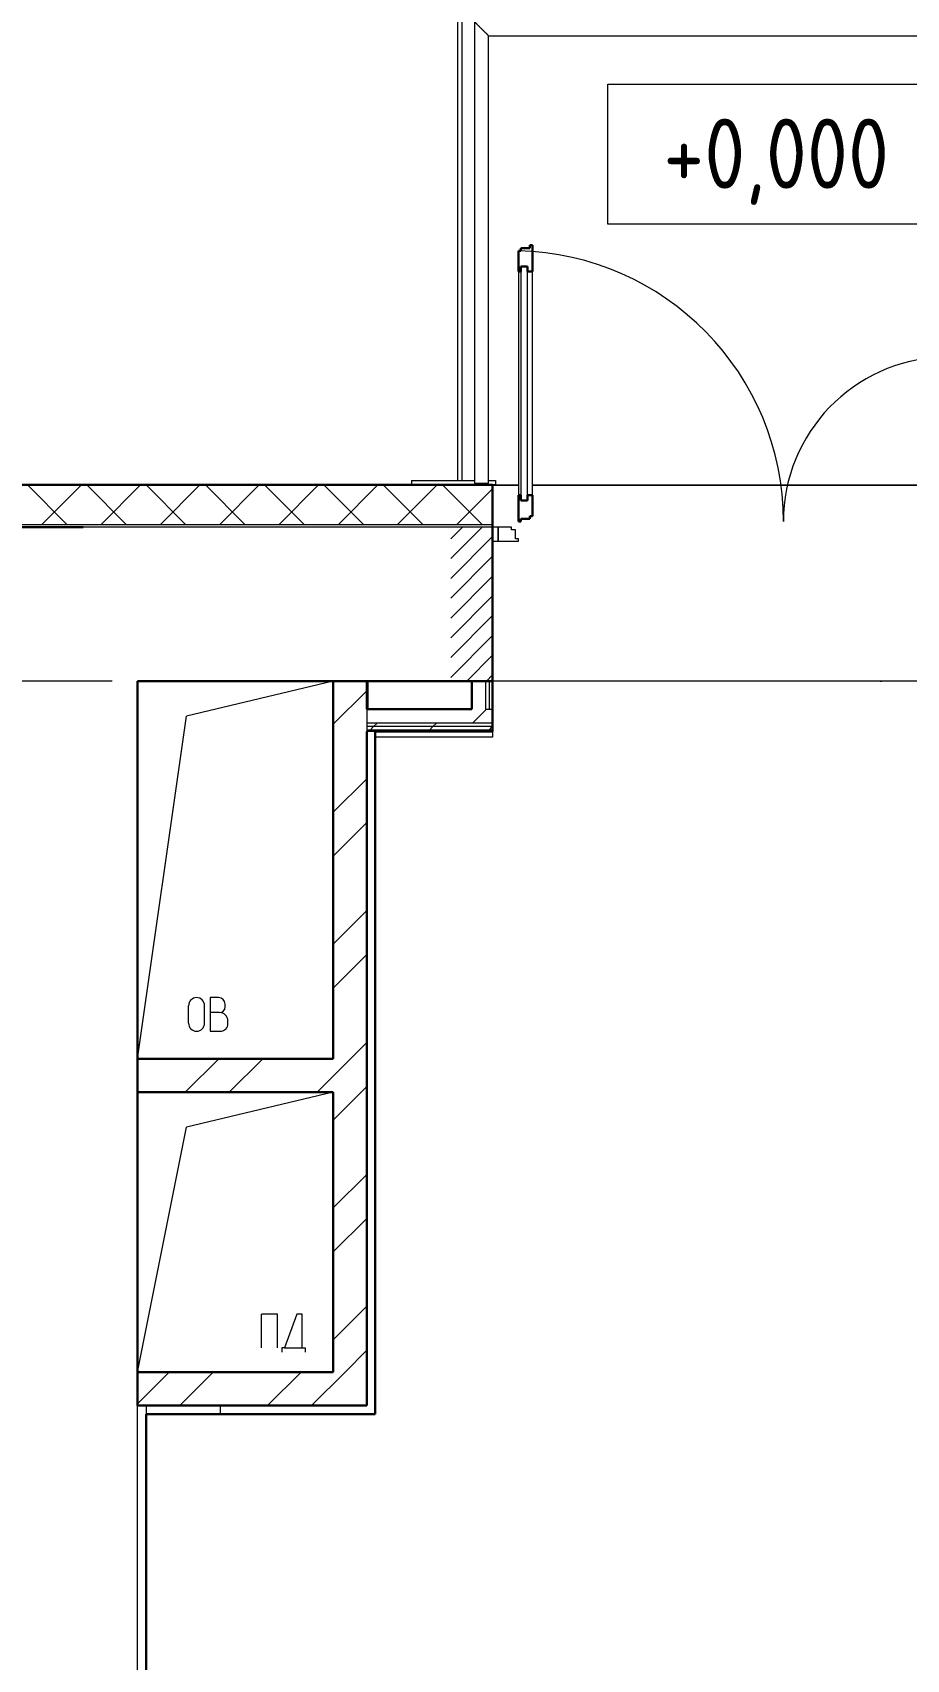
# Model space of a CAD drawing. Header units: millimetres. Extents: x -695119 to 412940, y -249585 to 622758.
# Drawn here: x 16356 to 19483, y 104538 to 110354 of the extents above; entities that cross this region are included whole.
import ezdxf

# ---------------------------------------------------------------- set-up
doc = ezdxf.new("R2010")
doc.units = ezdxf.units.MM
doc.linetypes.add('ADSK_Линия сетки', pattern=[25, 20, -2.5, 0, -2.5])
doc.linetypes.add('ADSK_Штриховая_ш2 п1_5', pattern=[4.5, 3, -1.5])
for name, color, linetype, lineweight in [('Аннотация', 252, 'Continuous', 18), ('Двери', 8, 'Continuous', 9), ('Лестницы', 8, 'Continuous', 9), ('Ограждение', 8, 'Continuous', 9), ('Оси', 252, 'Continuous', 9), ('Отметки', 252, 'Continuous', 9), ('Стены внутренние', 252, 'Continuous', 18), ('Стены наружные', 252, 'Continuous', 18), ('Стены штриховка', 7, 'Continuous', 9)]:
    doc.layers.add(name, color=color, linetype=linetype, lineweight=lineweight)
doc.layers.add('Двери открывание', color=7, linetype='Continuous', lineweight=9, true_color=0xc0c0c0)
doc.styles.add('GOST Common_3', font='', dxfattribs={"height": 3.5})
doc.styles.get('GOST Common_3').set_extended_font_data('GOST type B')

# ---------------------------------------------------------------- blocks, each defined once
blk = doc.blocks.new('1 этаж')
at = {"layer": 'Двери', "lineweight": 18, "true_color": 0x636466}
h = blk.add_hatch(dxfattribs=at)
h.set_pattern_fill('FP_2', color=251, style=0, pattern_type=2)
h.set_pattern_definition([(45, (-26222.8, 27133.27), (-35.3553, 35.3553), [])])
h.paths.add_polyline_path([(-25151.4, 26858.3), (-25097.8, 26858.3), (-25097.8, 27408.3), (-25247.8, 27408.3), (-25247.8, 26858.3)])
h.paths.add_polyline_path([(-26947.8, 26858.3), (-26947.8, 27408.3), (-27097.8, 27408.3), (-27097.8, 26858.3)])
at = {"color": 251, "lineweight": 18, "true_color": 0x636466}
for p, q in [((-27517.8, 26858.3), (-28042.8, 26733.3)), ((-28217.8, 25508.3), (-28042.8, 26733.3)), ((-27928.1, 25726.7), (-27958.1, 25726.7)), ((-27958.1, 25726.7), (-27958.1, 25606.7)), ((-28035.6, 25635.4), (-28035.6, 25698)), ((-27978.2, 25635.4), (-27978.2, 25698)), ((-27924.8, 25673.4), (-27958.1, 25673.4)), ((-27904.8, 25693.4), (-27904.8, 25703.4)), ((-27958.1, 25606.7), (-27921.4, 25606.7)), ((-27894.8, 25633.4), (-27894.8, 25643.4)), ((-27517.8, 25388.3), (-28042.8, 25263.3)), ((-28217.8, 24388.3), (-28042.8, 25263.3)), ((-27717.2, 24594.7), (-27774.6, 24594.7)), ((-27774.6, 24474.7), (-27774.6, 24594.7)), ((-27717.2, 24474.7), (-27717.2, 24594.7)), ((-27648.4, 24594.7), (-27692.1, 24474.7)), ((-27628.7, 24594.7), (-27648.4, 24594.7)), ((-27628.7, 24474.7), (-27628.7, 24594.7)), ((-27702.1, 24474.7), (-27702.1, 24459.7)), ((-27692.1, 24474.7), (-27702.1, 24474.7)), ((-27692.1, 24474.7), (-27628.7, 24474.7)), ((-27628.7, 24474.7), (-27618.7, 24474.7)), ((-27618.7, 24474.7), (-27618.7, 24459.7))]:
    blk.add_line(p, q, dxfattribs=at)
for centre, radius, start, end in [((-28006.9, 25698), 28.7, 0, 180), ((-27928.1, 25703.4), 23.3, 0, 90), ((-27924.8, 25693.4), 20, 270, 0), ((-27924.8, 25643.4), 30, 0, 90), ((-28006.9, 25635.4), 28.7, 180, 0), ((-27921.4, 25633.4), 26.7, 270, 0)]:
    blk.add_arc(centre, radius, start, end, dxfattribs=at)
at = {"layer": 'Аннотация', "color": 251, "lineweight": 20, "true_color": 0x636466}
for p, q in [((-26536, 28492.1), (-26536, 28992.1)), ((-26536, 28992.1), (-25236, 28992.1)), ((-25236, 28492.1), (-26536, 28492.1))]:
    blk.add_line(p, q, dxfattribs=at)
at = {"layer": 'Двери', "color": 251, "lineweight": 30, "true_color": 0x636466}
for p, q in [((-26846.8, 28396.3), (-26855.8, 28396.3)), ((-26855.8, 28396.3), (-26855.8, 28322.3)), ((-26814.8, 28406.3), (-26846.8, 28406.3)), ((-26846.8, 28406.3), (-26846.8, 28396.3)), ((-26805.8, 28416.3), (-26814.8, 28416.3)), ((-26814.8, 28416.3), (-26814.8, 28406.3)), ((-26805.8, 28322.3), (-26805.8, 28416.3)), ((-26846.8, 28322.3), (-26855.8, 28322.3)), ((-26846.8, 28340.3), (-26846.8, 28322.3)), ((-26822.8, 28340.3), (-26846.8, 28340.3)), ((-26822.8, 28322.3), (-26822.8, 28340.3)), ((-26805.8, 28322.3), (-26822.8, 28322.3)), ((-26855.8, 27522.3), (-26855.8, 27428.3)), ((-26846.8, 27522.3), (-26855.8, 27522.3)), ((-26846.8, 27504.3), (-26846.8, 27522.3)), ((-26822.8, 27522.3), (-26822.8, 27504.3)), ((-26805.8, 27522.3), (-26822.8, 27522.3)), ((-26805.8, 27448.3), (-26805.8, 27522.3)), ((-26822.8, 27504.3), (-26846.8, 27504.3)), ((-26855.8, 27428.3), (-26846.8, 27428.3)), ((-26846.8, 27428.3), (-26846.8, 27438.3)), ((-26846.8, 27438.3), (-26814.8, 27438.3)), ((-26814.8, 27438.3), (-26814.8, 27448.3)), ((-26814.8, 27448.3), (-26805.8, 27448.3))]:
    blk.add_line(p, q, dxfattribs=at)
at = {"layer": 'Двери', "color": 251, "true_color": 0x636466}
for p, q in [((-26855.8, 28322.3), (-26855.8, 27522.3)), ((-26846.8, 28340.3), (-26846.8, 27504.3)), ((-26822.8, 28340.3), (-26846.8, 28340.3)), ((-26822.8, 27504.3), (-26822.8, 28340.3)), ((-26805.8, 27522.3), (-26805.8, 28322.3)), ((-26846.8, 27504.3), (-26822.8, 27504.3)), ((-26947.8, 27408.3), (-26947.8, 27358.3)), ((-26927.8, 27408.3), (-26947.8, 27408.3)), ((-26927.8, 27358.3), (-26927.8, 27408.3)), ((-26880.8, 27408.3), (-26927.8, 27408.3)), ((-26927.8, 27408.3), (-26927.8, 27358.3)), ((-26880.8, 27399.3), (-26880.8, 27408.3)), ((-26865.8, 27399.3), (-26880.8, 27399.3)), ((-26865.8, 27367.3), (-26865.8, 27399.3)), ((-26947.8, 27358.3), (-26927.8, 27358.3)), ((-26927.8, 27358.3), (-26855.8, 27358.3)), ((-26855.8, 27367.3), (-26865.8, 27367.3)), ((-26855.8, 27358.3), (-26855.8, 27367.3))]:
    blk.add_line(p, q, dxfattribs=at)
at = {"layer": 'Двери', "color": 251, "linetype": 'ADSK_Штриховая_ш2 п1_5', "true_color": 0x636466}
for p, q in [((-26947.8, 27408.3), (-27097.8, 27408.3)), ((-26947.8, 26858.3), (-26947.8, 27408.3)), ((-27097.8, 26858.3), (-26947.8, 26858.3))]:
    blk.add_line(p, q, dxfattribs=at)
at = {"layer": 'Двери открывание', "color": 251, "true_color": 0x636466}
for centre, radius, start, end in [((-26875.8, 27428.3), 968, 0, 88.81612), ((-25319.8, 27428.3), 588, 91.94921, 180)]:
    blk.add_arc(centre, radius, start, end, dxfattribs=at)
at = {"layer": 'Лестницы', "color": 251, "true_color": 0x636466}
for p, q in [((-27057.8, 29260.3), (-27057.8, 27575.3)), ((-26947.8, 27558.3), (-26855.8, 27558.3)), ((-26805.8, 27558.3), (-25389.8, 27558.3))]:
    blk.add_line(p, q, dxfattribs=at)
at = {"layer": 'Ограждение', "color": 251, "true_color": 0x636466}
for p, q in [((-27012.8, 29215.3), (-27012.8, 27565.3)), ((-26962.8, 29165.3), (-24757.8, 29165.3)), ((-26962.8, 27565.3), (-26962.8, 29165.3)), ((-27012.8, 27565.3), (-26962.8, 27565.3)), ((-27397.8, 26833.3), (-27392.8, 26833.3)), ((-27392.8, 26758.3), (-27392.8, 26858.3)), ((-26947.8, 26658.3), (-27367.8, 26658.3)), ((-26947.8, 26678.3), (-26947.8, 26658.3))]:
    blk.add_line(p, q, dxfattribs=at)
blk.add_open_spline([(-27012.8, 29215.3), (-27012.8, 29215.3), (-27012.4, 29214.8), (-27011, 29213.4), (-27009.5, 29212), (-27008, 29210.5), (-27006.6, 29209.1), (-27005.1, 29207.6), (-27003.1, 29205.5), (-27000.8, 29203.3), (-26998.9, 29201.3), (-26997.4, 29199.8), (-26995.8, 29198.3), (-26994.3, 29196.7), (-26992.7, 29195.1), (-26991.1, 29193.5), (-26989.4, 29191.9), (-26987.8, 29190.3), (-26986.2, 29188.6), (-26984.5, 29187), (-26982.9, 29185.4), (-26981.3, 29183.8), (-26979.8, 29182.2), (-26978.2, 29180.7), (-26976.7, 29179.2), (-26975.3, 29177.8), (-26973.9, 29176.4), (-26972.1, 29174.6), (-26970.5, 29173), (-26969, 29171.5), (-26967.6, 29170.1), (-26966.1, 29168.6), (-26964.6, 29167.1), (-26963.2, 29165.7), (-26962.8, 29165.3), (-26962.8, 29165.3)], degree=3, knots=[0, 0, 0, 0, 0.083333, 0.125, 0.166667, 0.208333, 0.229167, 0.25, 0.291667, 0.333333, 0.354167, 0.375, 0.395833, 0.416667, 0.4375, 0.458333, 0.479167, 0.5, 0.520833, 0.541667, 0.5625, 0.583333, 0.604167, 0.625, 0.645833, 0.666667, 0.6875, 0.708333, 0.75, 0.770833, 0.791667, 0.833333, 0.875, 0.916667, 1, 1, 1, 1], dxfattribs=at)
at = {"layer": 'Оси', "color": 251, "linetype": 'ADSK_Линия сетки', "ltscale": 100, "true_color": 0x636466}
blk.add_line((-807.8, 26858.3), (-72530.1, 26858.3), dxfattribs=at)
at = {"layer": 'Стены внутренние', "color": 251, "lineweight": 30, "true_color": 0x636466}
for p, q in [((-26947.8, 27560.3), (-29317.7, 27560.3)), ((-26947.8, 27418.3), (-26947.8, 27560.3)), ((-28412.8, 27408.3), (-29317.7, 27408.3)), ((-26947.8, 26858.3), (-26947.8, 27408.3)), ((-28217.8, 25508.3), (-28217.8, 26858.3)), ((-27517.8, 26858.3), (-28217.8, 26858.3)), ((-27022.8, 26858.3), (-27397.8, 26858.3)), ((-28217.8, 24388.3), (-28217.8, 25388.3))]:
    blk.add_line(p, q, dxfattribs=at)
at = {"layer": 'Стены внутренние', "color": 251, "linetype": 'Continuous', "lineweight": 9, "true_color": 0x636466}
for p, q in [((-28470.8, 27418.3), (-28610.8, 27558.3)), ((-28560.3, 27418.3), (-28420.3, 27558.3)), ((-28258.7, 27418.3), (-28398.7, 27558.3)), ((-28348.2, 27418.3), (-28208.2, 27558.3)), ((-28202.3, 27558.3), (-28203.4, 27560.3)), ((-28046.6, 27418.3), (-28186.6, 27558.3)), ((-28136.1, 27418.3), (-27996.1, 27558.3)), ((-27834.4, 27418.3), (-27974.4, 27558.3)), ((-27923.9, 27418.3), (-27783.9, 27558.3)), ((-27622.3, 27418.3), (-27762.3, 27558.3)), ((-27711.8, 27418.3), (-27571.8, 27558.3)), ((-27410.2, 27418.3), (-27550.2, 27558.3)), ((-27499.7, 27418.3), (-27359.7, 27558.3)), ((-27198, 27418.3), (-27338, 27558.3)), ((-27287.6, 27418.3), (-27147.6, 27558.3)), ((-26985.9, 27418.3), (-27125.9, 27558.3)), ((-27075.4, 27418.3), (-26949.8, 27543.9)), ((-27029.1, 27558.3), (-27029.5, 27559))]:
    blk.add_line(p, q, dxfattribs=at)
at = {"layer": 'Стены внутренние', "color": 251, "true_color": 0x636466}
for p, q in [((-26937.8, 27560.3), (-26855.8, 27560.3)), ((-26805.8, 27560.3), (-25389.8, 27560.3)), ((-26947.8, 27408.3), (-28412.8, 27408.3)), ((-25252.8, 26858.3), (-26947.8, 26858.3)), ((-28217.8, 19613.3), (-28217.8, 24268.3))]:
    blk.add_line(p, q, dxfattribs=at)
at = {"layer": 'Стены наружные', "color": 251, "true_color": 0x636466}
for p, q in [((-27072.8, 27575.3), (-27072.8, 29275.3)), ((-27057.8, 29275.3), (-27057.8, 27575.3)), ((-27237.8, 27575.3), (-27012.8, 27575.3)), ((-27237.8, 27575.3), (-27237.8, 27560.3)), ((-26962.8, 27575.3), (-26937.8, 27575.3)), ((-26937.8, 27575.3), (-26937.8, 27560.3)), ((-26937.8, 27560.3), (-26947.8, 27560.3)), ((-27392.8, 26843.3), (-27397.8, 26843.3))]:
    blk.add_line(p, q, dxfattribs=at)
at = {"layer": 'Стены наружные', "color": 251, "lineweight": 30, "true_color": 0x636466}
for p, q in [((-26947.8, 27408.3), (-26947.8, 27418.3)), ((-27517.8, 26858.3), (-27517.8, 25508.3)), ((-27397.8, 26858.3), (-27517.8, 26858.3)), ((-27397.8, 26758.3), (-27397.8, 26858.3)), ((-27022.8, 26858.3), (-27022.8, 26758.3)), ((-26947.8, 26858.3), (-27022.8, 26858.3)), ((-26947.8, 26683.3), (-26947.8, 26858.3)), ((-27397.8, 26758.3), (-27022.8, 26758.3)), ((-27397.8, 24268.3), (-27397.8, 26678.3)), ((-27367.8, 26678.3), (-26947.8, 26678.3)), ((-27367.8, 24238.3), (-27367.8, 26678.3)), ((-26947.8, 26678.3), (-26947.8, 26683.3)), ((-27517.8, 25508.3), (-28217.8, 25508.3)), ((-28217.8, 25508.3), (-28217.8, 25388.3)), ((-28217.8, 25388.3), (-27517.8, 25388.3)), ((-27517.8, 25388.3), (-27517.8, 24388.3)), ((-27517.8, 24388.3), (-28217.8, 24388.3)), ((-28217.8, 24388.3), (-28217.8, 24268.3)), ((-27397.8, 24268.3), (-28217.8, 24268.3)), ((-28187.8, 19613.3), (-28187.8, 24238.3)), ((-28187.8, 24238.3), (-27367.8, 24238.3))]:
    blk.add_line(p, q, dxfattribs=at)
at = {"layer": 'Стены наружные', "color": 251, "linetype": 'Continuous', "lineweight": 9, "true_color": 0x636466}
for p, q in [((-27517.8, 26703.7), (-27397.8, 26823.7)), ((-27019.5, 26708.3), (-26969.5, 26758.3)), ((-27386.2, 26683.3), (-27373.7, 26695.8)), ((-27373.7, 26695.8), (-27361.2, 26708.3)), ((-27174, 26683.3), (-27161.5, 26695.8)), ((-27161.5, 26695.8), (-27149, 26708.3)), ((-26961.9, 26683.3), (-26949.4, 26695.8)), ((-26949.4, 26695.8), (-26947.8, 26697.4)), ((-27179, 26678.3), (-27174, 26683.3)), ((-27517.8, 26389.3), (-27397.8, 26509.3)), ((-27517.8, 26232.2), (-27397.8, 26352.2)), ((-27517.8, 25917.9), (-27397.8, 26037.9)), ((-27517.8, 25760.7), (-27397.8, 25880.7)), ((-27517.8, 25446.4), (-27397.8, 25566.4)), ((-28047.4, 25388.3), (-27927.4, 25508.3)), ((-27890.3, 25388.3), (-27770.3, 25508.3)), ((-27575.9, 25388.3), (-27517.8, 25446.4)), ((-27517.8, 25289.3), (-27397.8, 25409.3)), ((-27517.8, 24975), (-27397.8, 25095)), ((-27517.8, 24817.8), (-27397.8, 24937.8)), ((-27517.8, 24503.5), (-27397.8, 24623.5)), ((-27475.9, 24388.3), (-27397.8, 24466.3)), ((-28217.8, 24275), (-28104.5, 24388.3)), ((-28067.3, 24268.3), (-27947.3, 24388.3)), ((-27753, 24268.3), (-27633, 24388.3)), ((-27595.9, 24268.3), (-27475.9, 24388.3)), ((-27921.8, 24238.3), (-27921.8, 24268.3))]:
    blk.add_line(p, q, dxfattribs=at)
at = {"layer": 'Стены штриховка', "color": 251, "true_color": 0x636466}
for p, q in [((-29317.7, 27558.3), (-26949.8, 27558.3)), ((-26949.8, 27558.3), (-26949.8, 27418.3)), ((-29317.7, 27418.3), (-26947.8, 27418.3)), ((-26972.8, 26858.3), (-26972.8, 26758.3)), ((-26960.3, 26858.3), (-26960.3, 26758.3)), ((-27397.8, 26758.3), (-27397.8, 26683.3)), ((-26972.8, 26758.3), (-26947.8, 26758.3)), ((-26947.8, 26708.3), (-27397.8, 26708.3)), ((-26947.8, 26695.8), (-27397.8, 26695.8)), ((-26947.8, 26683.3), (-27397.8, 26683.3)), ((-27397.8, 26683.3), (-27397.8, 26678.3)), ((-27397.8, 26683.3), (-26947.8, 26683.3)), ((-27367.8, 26678.3), (-27397.8, 26678.3)), ((-28187.8, 24268.3), (-28187.8, 24238.3))]:
    blk.add_line(p, q, dxfattribs=at)
at = {"layer": 'Отметки', "color": 251, "true_color": 0x636466, "style": 'GOST Common_3', "width": 0.9}
blk.add_text('+0,000', height=250, dxfattribs=at).set_placement((-26337.1, 28618.8))

msp = doc.modelspace()

# ---------------------------------------------------------------- block references
msp.add_blockref('1 этаж', (44950.089, 81176.937))

doc.saveas('drawing.dxf')
